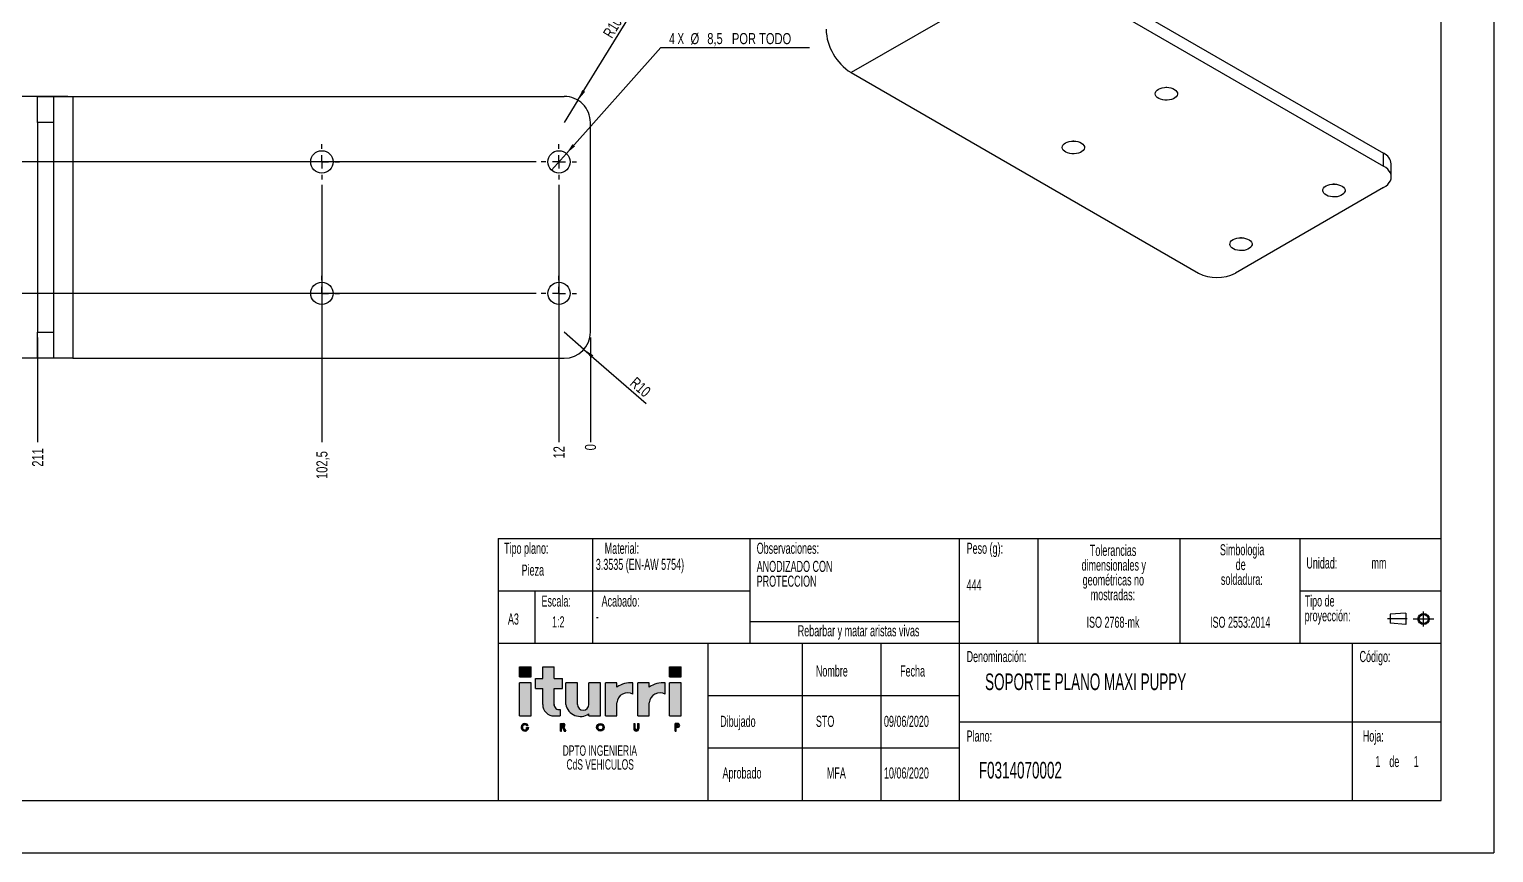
# Model space of a CAD drawing. Extents: x 0 to 2826, y 0 to 813.
# Drawn here: x 140.5 to 420, y 0 to 157.2 of the extents above; entities that cross this region are included whole.
import ezdxf

# ---------------------------------------------------------------- set-up
doc = ezdxf.new("R2010")
doc.units = 0
doc.linetypes.add('CENTERX2', pattern=[20.319999999999997, 12.7, -2.54, 2.54, -2.54])
doc.layers.get('0').update_dxf_attribs({"linetype": 'CONTINUOUS'})
doc.layers.add('FORMATO', color=7, linetype='CONTINUOUS')
doc.layers.add('SLD-0', color=179, linetype='CONTINUOUS')
doc.styles.add('SLDTEXTSTYLE0', font='TXT', dxfattribs={"width": 0.605})
doc.styles.add('SLDTEXTSTYLE1', font='TXT', dxfattribs={"width": 0.75})
doc.styles.add('SLDTEXTSTYLE2', font='TXT', dxfattribs={"width": 0.6666666666666666})
doc.dimstyles.new('SLDDIMSTYLE3', dxfattribs={"dimtxt": 2.116666666666666, "dimasz": 2.116666666666666, "dimexe": 0, "dimexo": 0.0625, "dimgap": 0.5291666666666666, "dimtad": 0, "dimtih": 1, "dimtoh": 1, "dimdec": 0, "dimlfac": 2, "dimrnd": 1e-09, "dimdsep": 46, "dimtxsty": 'SLDTEXTSTYLE1', "dimblk1": 'NONE', "dimblk2": 'NONE', "dimsah": 1, "dimcen": 0.09, "dimadec": 0, "dimazin": 0, "dimtfac": 1, "dimtdec": 0, "dimtofl": 0, "dimtmove": 0, "dimatfit": 3, "dimldrblk": 'NONE', "dimfxl": 1, "dimtolj": 1, "dimtzin": 12, "dimarcsym": 0})
doc.dimstyles.new('SLDDIMSTYLE4', dxfattribs={"dimtxt": 2.116666666666666, "dimasz": 2.116666666666666, "dimexe": 0, "dimexo": 0.0625, "dimgap": 0.5291666666666666, "dimtad": 0, "dimtih": 1, "dimtoh": 1, "dimdec": 1, "dimlfac": 2, "dimrnd": 1e-09, "dimzin": 12, "dimdsep": 46, "dimtxsty": 'SLDTEXTSTYLE1', "dimblk1": 'NONE', "dimblk2": 'NONE', "dimsah": 1, "dimcen": 0.09, "dimadec": 0, "dimazin": 0, "dimtfac": 1, "dimtdec": 1, "dimtofl": 0, "dimtmove": 0, "dimatfit": 3, "dimldrblk": 'NONE', "dimfxl": 1, "dimtolj": 1, "dimtzin": 12, "dimarcsym": 0})
doc.dimstyles.new('SLDDIMSTYLE5', dxfattribs={"dimtxt": 2.116666666666666, "dimasz": 2.116666666666666, "dimexe": 0, "dimexo": 0.0625, "dimgap": 0.5291666666666666, "dimtad": 0, "dimtih": 1, "dimtoh": 1, "dimdec": 1, "dimlfac": 2, "dimrnd": 1e-09, "dimzin": 12, "dimdsep": 46, "dimtxsty": 'SLDTEXTSTYLE1', "dimblk1": 'NONE', "dimsah": 1, "dimcen": 0, "dimadec": 0, "dimazin": 0, "dimtfac": 1, "dimtdec": 1, "dimtmove": 0, "dimatfit": 3, "dimldrblk": 'NONE', "dimfxl": 1, "dimtolj": 1, "dimtzin": 12, "dimarcsym": 0})
doc.dimstyles.new('SLDDIMSTYLE6', dxfattribs={"dimtxt": 2.116666666666666, "dimasz": 2.116666666666666, "dimexe": 0, "dimexo": 0.0625, "dimgap": 0.5291666666666666, "dimtad": 1, "dimdec": 1, "dimlfac": 2, "dimrnd": 1e-09, "dimzin": 12, "dimdsep": 46, "dimtxsty": 'SLDTEXTSTYLE1', "dimsah": 1, "dimcen": 0, "dimadec": 0, "dimazin": 0, "dimtfac": 1, "dimtdec": 1, "dimtofl": 0, "dimtmove": 0, "dimatfit": 3, "dimfxl": 1, "dimtolj": 1, "dimtzin": 12, "dimarcsym": 0})

# ---------------------------------------------------------------- blocks, each defined once
blk = doc.blocks.new('SW_NOTE_0')
at = {"color": 0, "linetype": 'Continuous', "char_height": 1.322916666666667, "attachment_point": 2, "style": 'SLDTEXTSTYLE0'}
for s, insert in [('DPTO INGENIERIA', (7.834147135416665, 1.705329197406662)), ('CdS VEHICULOS', (7.879315238445997, -0.05855967016528797))]:
    blk.add_mtext(s, dxfattribs=dict(at, insert=insert))
blk = doc.blocks.new('BLOQUE1')
at = {"linetype": 'Continuous'}
for points in [[(0, 12.64478699286279), (1.470029487472491, 12.64478699286279), (1.470029487472491, 13.93106279440076), (0, 13.93106279440076)], [(19.09757491508031, 12.64478699286279), (20.56760440254594, 12.64478699286279), (20.56760440254594, 13.93106279440076), (19.09757491508031, 13.93106279440076)], [(0, 11.9097722491284), (0, 7.683437472650866), (1.470029487479541, 7.683437472650866), (1.470029487479541, 11.9097722491284)], [(19.09757491508031, 11.9097722491284), (19.09757491508031, 7.683437472650866), (20.56760440255286, 7.683437472650866), (20.56760440255286, 11.9097722491284)]]:
    blk.add_hatch(color=7, dxfattribs=at).paths.add_polyline_path(points, flags=0)
h = blk.add_hatch(color=7, dxfattribs=at)
edge = h.paths.add_edge_path(flags=0)
edge.add_line((2.940058974939245, 11.17475750539494), (2.940058974939245, 9.153466960122566))
edge.add_arc((4.41008846240983, 9.153466960121373), 1.470029487470594, 179.9999999999535, 270.0000000000304)
edge.add_line((4.410088462410588, 7.683437472650769), (5.145103206133187, 7.683437472650769))
edge.add_line((5.145103206133187, 7.683437472650769), (5.145103206133113, 8.518336470700856))
edge.add_arc((5.000108756285648, 9.09340829252189), 0.5930691281285276, 185.8121672813475, 284.1511960427798, ccw=False)
edge.add_arc((5.000108756285648, 9.09340829252189), 0.5930691281285276, 174.187832717465, 185.8121672813475, ccw=False)
edge.add_line((4.410088462411754, 9.153466960140273), (4.410088462411754, 11.17475750539494))
edge.add_line((4.410088462411754, 11.17475750539494), (5.453823695100224, 11.17475750539494))
edge.add_line((5.453823695100224, 11.17475750539494), (5.453823695100224, 12.46103330693285))
edge.add_line((5.453823695100224, 12.46103330693285), (4.410088462411754, 12.46103330693285))
edge.add_line((4.410088462411754, 12.46103330693285), (4.410088462411754, 13.93106279440193))
edge.add_line((4.410088462411754, 13.93106279440193), (2.940058974939245, 13.93106279440193))
edge.add_line((2.940058974939245, 13.93106279440193), (2.940058974939245, 12.46103330693285))
edge.add_line((2.940058974939245, 12.46103330693285), (2.021290545278553, 12.46103330693285))
edge.add_line((2.021290545278553, 12.46103330693285), (2.021290545278553, 11.17475750539494))
edge.add_line((2.021290545278553, 11.17475750539494), (2.940058974939245, 11.17475750539494))
h = blk.add_hatch(color=7, dxfattribs=at)
edge = h.paths.add_edge_path(flags=0)
edge.add_line((5.880117949876047, 11.9097722491284), (5.880117949876047, 9.1534669601214))
edge.add_arc((7.744437114683755, 9.518351133259142), 1.899691134915276, 191.0739343382657, 304.490591546001)
edge.add_line((8.820176924825487, 7.952589251952826), (8.820176924825487, 7.683437472646212))
edge.add_line((8.820176924825487, 7.683437472646212), (10.29020641229855, 7.683437472646212))
edge.add_line((10.29020641229855, 7.683437472646212), (10.29020641229855, 11.9097722491284))
edge.add_line((10.29020641229855, 11.9097722491284), (8.820176924827987, 11.9097722491284))
edge.add_line((8.820176924827987, 11.9097722491284), (8.820176924827987, 9.1534669601214))
edge.add_arc((8.085162181091732, 9.1534669601214), 0.7350147437362545, 180, 360, ccw=False)
edge.add_line((7.350147437355477, 9.1534669601214), (7.350147437355477, 11.9097722491284))
edge.add_line((7.350147437355477, 11.9097722491284), (5.880117949876047, 11.9097722491284))
h = blk.add_hatch(color=7, dxfattribs=at)
edge = h.paths.add_edge_path(flags=0)
edge.add_arc((13.72799876440441, 9.286820956505364), 1.340148664346774, 59.34960505052129, 176.8199676444252, ccw=False)
edge.add_line((14.41120426332054, 10.43974276166007), (14.41120426332054, 11.90977224912908))
edge.add_arc((14.16577858448898, 8.859929800427812), 3.059701411205041, 85.39923131649584, 125.479007213571)
edge.add_line((12.38991371804347, 11.35153103293968), (12.38991371804347, 11.9097722491284))
edge.add_line((12.38991371804347, 11.9097722491284), (10.91988423057836, 11.9097722491284))
edge.add_line((10.91988423057836, 11.9097722491284), (10.91988423057836, 7.683437472650866))
edge.add_line((10.91988423057836, 7.683437472650866), (12.38991371805083, 7.683437472650866))
edge.add_line((12.38991371805083, 7.683437472650866), (12.38991371805083, 9.361163752224929))
h = blk.add_hatch(color=7, dxfattribs=at)
edge = h.paths.add_edge_path(flags=0)
edge.add_arc((17.84899661542501, 9.286820956505364), 1.340148664346799, 59.34960505051532, 176.8199676444252, ccw=False)
edge.add_line((18.53220211434129, 10.43974276166004), (18.53220211434148, 11.90977224912882))
edge.add_arc((18.2867764355098, 8.859929800427533), 3.059701411205075, 85.39923131649377, 125.4790072135722)
edge.add_line((16.51091156906422, 11.35153103293939), (16.51091156906411, 11.9097722491284))
edge.add_line((16.51091156906411, 11.9097722491284), (15.04088208159908, 11.9097722491284))
edge.add_line((15.04088208159908, 11.9097722491284), (15.04088208159908, 7.683437472650866))
edge.add_line((15.04088208159908, 7.683437472650866), (16.51091156907144, 7.683437472650866))
edge.add_line((16.51091156907144, 7.683437472650866), (16.51091156907144, 9.361163752224929))
h = blk.add_hatch(color=7, dxfattribs=at)
edge = h.paths.add_edge_path(flags=0)
edge.add_line((0.8980430416329344, 6.488390814672619), (1.096827491121425, 6.488390814672619))
edge.add_arc((0.6827514619636524, 6.240887816449161), 0.4824071849098679, 30.86775549419069, 356.7364169736078)
edge.add_line((1.164376280071322, 6.213424629536295), (0.8835695953456346, 6.213424629536293))
edge.add_line((0.8835695953456346, 6.213424629536293), (0.883569595345653, 6.059054330396475))
edge.add_line((0.883569595345653, 6.059054330396475), (0.9557803647487484, 6.059054330396475))
edge.add_arc((0.6827514619636524, 6.240887816449161), 0.3280368857401572, 48.98147859615631, 326.33693188446534, ccw=False)
h = blk.add_hatch(color=7, dxfattribs=at)
edge = h.paths.add_edge_path(flags=0)
edge.add_line((5.867260323038803, 5.758480631536072), (5.585666678061188, 6.259715539619082))
edge.add_arc((5.551309271960162, 6.490232100029009), 0.2330629013318367, 278.4772606009694, 450.0000000000008)
edge.add_line((5.551309271960162, 6.723295001360848), (5.194775384548119, 6.723295001360848))
edge.add_line((5.194775384548119, 6.723295001360848), (5.194775384548119, 5.758480631536183))
edge.add_line((5.194775384548119, 5.758480631536183), (5.349145683723096, 5.758480631536183))
edge.add_line((5.349145683723096, 5.758480631536183), (5.349145683723096, 6.257169198697289))
edge.add_line((5.349145683723096, 6.257169198697289), (5.41003380859976, 6.257169198697289))
edge.add_line((5.41003380859976, 6.257169198697289), (5.690196919874342, 5.758480631536072))
edge.add_line((5.690196919874342, 5.758480631536072), (5.867260323038803, 5.758480631536072))
edge = h.paths.add_edge_path(flags=0)
edge.add_arc((5.551309271960162, 6.490232100029009), 0.07869260216000068, -90.0000000000008, 89.9999999999992, ccw=False)
edge.add_line((5.551309271960162, 6.41153949786901), (5.349145683723096, 6.41153949786901))
edge.add_line((5.349145683723096, 6.41153949786901), (5.349145683723096, 6.568924702189006))
edge.add_line((5.349145683723096, 6.568924702189006), (5.551309271960162, 6.568924702189012))
h = blk.add_hatch(color=7, dxfattribs=at)
edge = h.paths.add_edge_path(flags=0)
edge.add_arc((10.28650877536282, 6.240887816449161), 0.4824071849119556, 0, 360)
edge = h.paths.add_edge_path(flags=0)
edge.add_arc((10.28650877536282, 6.240887816449161), 0.3280368857401239, 0, 360)
h = blk.add_hatch(color=7, dxfattribs=at)
edge = h.paths.add_edge_path(flags=0)
edge.add_line((14.5278602941172, 6.723295001360848), (14.5278602941172, 6.0800854214777))
edge.add_arc((14.84946508405967, 6.0800854214777), 0.3216047899424941, 180, 360.0000000000008)
edge.add_line((15.17106987400219, 6.0800854214777), (15.17106987400219, 6.723295001360848))
edge.add_line((15.17106987400219, 6.723295001360848), (15.01669957483076, 6.723295001360848))
edge.add_line((15.01669957483076, 6.723295001360848), (15.01669957483076, 6.0800854214777))
edge.add_arc((14.84946508405967, 6.0800854214777), 0.167234490771088, 180, 360, ccw=False)
edge.add_line((14.68223059328859, 6.0800854214777), (14.68223059328859, 6.723295001360848))
edge.add_line((14.68223059328859, 6.723295001360848), (14.5278602941172, 6.723295001360848))
h = blk.add_hatch(color=7, dxfattribs=at)
edge = h.paths.add_edge_path(flags=0)
edge.add_line((19.93736747357303, 6.218079914850699), (20.12275122071157, 6.218079914850699))
edge.add_arc((20.12275122071157, 6.470687458105771), 0.2526075432550748, 270.0000000000008, 450.0000000000008)
edge.add_line((20.12275122071157, 6.723295001360848), (19.78299717439806, 6.723295001360848))
edge.add_line((19.78299717439806, 6.723295001360848), (19.78299717439806, 5.758480631536183))
edge.add_line((19.78299717439806, 5.758480631536183), (19.93736747357303, 5.758480631536183))
edge.add_line((19.93736747357303, 5.758480631536183), (19.93736747357303, 6.218079914850699))
edge = h.paths.add_edge_path(flags=0)
edge.add_arc((20.12275122071157, 6.470687458105771), 0.09823724408354606, -90.0000000000008, 89.9999999999992, ccw=False)
edge.add_line((20.12275122071157, 6.372450214022225), (19.93736747357303, 6.372450214022225))
edge.add_line((19.93736747357303, 6.372450214022225), (19.93736747357303, 6.568924702189317))
edge.add_line((19.93736747357303, 6.568924702189317), (20.12275122071157, 6.568924702189317))
at = {"layer": 'SLD-0'}
for p, q in [((0, 13.93106279440076), (1.470029487472491, 13.93106279440076)), ((0, 12.64478699286278), (0, 13.93106279440076)), ((1.470029487472491, 12.64478699286278), (1.470029487472491, 13.93106279440076)), ((2.940058974939236, 12.46103330693285), (2.940058974939236, 13.93106279440193)), ((2.940058974939236, 13.93106279440193), (4.410088462411754, 13.93106279440193)), ((4.410088462411754, 12.46103330693285), (4.410088462411754, 13.93106279440193)), ((19.09757491508032, 13.93106279440076), (20.56760440254593, 13.93106279440076)), ((19.09757491508032, 12.64478699286278), (19.09757491508032, 13.93106279440076)), ((20.56760440254593, 12.64478699286278), (20.56760440254593, 13.93106279440076)), ((0, 12.64478699286278), (1.470029487472491, 12.64478699286278)), ((0, 7.683437472650864), (0, 11.9097722491284)), ((1.470029487479541, 11.9097722491284), (0, 11.9097722491284)), ((1.470029487479541, 7.683437472650864), (1.470029487479541, 11.9097722491284)), ((2.021290545278553, 12.46103330693285), (2.940058974939236, 12.46103330693285)), ((2.021290545278553, 11.17475750539494), (2.021290545278553, 12.46103330693285)), ((4.410088462411754, 12.46103330693285), (5.453823695100224, 12.46103330693285)), ((5.453823695100224, 11.17475750539494), (5.453823695100224, 12.46103330693285)), ((5.880117949876057, 9.153466960121397), (5.880117949876057, 11.9097722491284)), ((7.350147437355487, 11.9097722491284), (5.880117949876057, 11.9097722491284)), ((7.350147437355487, 9.153466960121397), (7.350147437355487, 11.9097722491284)), ((10.29020641229856, 11.9097722491284), (8.820176924827978, 11.9097722491284)), ((8.820176924827978, 9.153466960121397), (8.820176924827978, 11.9097722491284)), ((10.29020641229856, 7.68343747264621), (10.29020641229856, 11.9097722491284)), ((10.91988423057835, 7.683437472650864), (10.91988423057835, 11.9097722491284)), ((12.38991371804349, 11.9097722491284), (10.91988423057835, 11.9097722491284)), ((12.38991371804349, 11.35153103293968), (12.38991371804349, 11.9097722491284)), ((14.41120426332054, 10.43974276166007), (14.41120426332054, 11.90977224912908)), ((15.04088208159907, 7.683437472650864), (15.04088208159907, 11.9097722491284)), ((16.51091156906386, 11.9097722491284), (15.04088208159907, 11.9097722491284)), ((16.51091156906386, 11.3515310329394), (16.51091156906386, 11.9097722491284)), ((18.53220211434128, 10.43974276166004), (18.53220211434147, 11.90977224912883)), ((19.09757491508032, 12.64478699286278), (20.56760440254593, 12.64478699286278)), ((19.09757491508032, 7.683437472650864), (19.09757491508032, 11.9097722491284)), ((20.56760440255287, 11.9097722491284), (19.09757491508032, 11.9097722491284)), ((20.56760440255287, 7.683437472650864), (20.56760440255287, 11.9097722491284)), ((2.021290545278553, 11.17475750539494), (2.940058974939236, 11.17475750539494)), ((2.940058974939236, 9.153466960122564), (2.940058974939236, 11.17475750539494)), ((4.410088462411754, 11.17475750539494), (5.453823695100224, 11.17475750539494)), ((4.410088462411754, 9.033349624915852), (4.410088462411754, 11.17475750539494)), ((12.38991371805084, 7.683437472650864), (12.38991371805084, 9.361163752224927)), ((16.51091156907145, 7.683437472650864), (16.51091156907145, 9.361163752224927)), ((8.820176924825484, 7.68343747264621), (8.820176924825484, 7.952589251952825)), ((0.8835695953456362, 6.213424629536292), (1.164376280071322, 6.213424629536293)), ((0.8835695953456508, 6.059054330396475), (0.8835695953456362, 6.213424629536292)), ((0.8835695953456508, 6.059054330396475), (0.9557803647487402, 6.059054330396475)), ((0.8980430416329344, 6.488390814672618), (1.096827491121416, 6.488390814672618)), ((5.194775384548128, 5.758480631536181), (5.194775384548128, 6.723295001360846)), ((5.194775384548128, 6.723295001360846), (5.551309271960153, 6.723295001360846)), ((5.194775384548128, 5.758480631536181), (5.349145683723106, 5.758480631536181)), ((5.349145683723106, 6.411539497869009), (5.349145683723106, 6.568924702189005)), ((5.349145683723106, 6.568924702189005), (5.551309271960153, 6.56892470218901)), ((5.349145683723106, 6.411539497869009), (5.551309271960153, 6.411539497869009)), ((5.349145683723106, 6.257169198697287), (5.410033808599751, 6.257169198697287)), ((5.349145683723106, 5.758480631536181), (5.349145683723106, 6.257169198697287)), ((5.410033808599751, 6.257169198697287), (5.690196919874352, 5.75848063153607)), ((5.585666678061179, 6.259715539619084), (5.867260323038803, 5.75848063153607)), ((5.690196919874352, 5.75848063153607), (5.867260323038803, 5.75848063153607)), ((14.52786029411718, 6.723295001360846), (14.52786029411718, 6.080085421477699)), ((14.52786029411718, 6.723295001360846), (14.6822305932886, 6.723295001360846)), ((14.6822305932886, 6.723295001360846), (14.6822305932886, 6.080085421477699)), ((15.01669957483076, 6.723295001360846), (15.01669957483076, 6.080085421477699)), ((15.01669957483076, 6.723295001360846), (15.17106987400219, 6.723295001360846)), ((15.17106987400219, 6.723295001360846), (15.17106987400219, 6.080085421477699)), ((20.12275122071158, 6.723295001360846), (19.78299717439805, 6.723295001360846)), ((19.78299717439805, 5.758480631536181), (19.78299717439805, 6.723295001360846)), ((19.78299717439805, 5.758480631536181), (19.78299717439805, 6.723295001360846)), ((19.78299717439805, 5.758480631536181), (19.93736747357303, 5.758480631536181)), ((19.93736747357303, 6.372450214022225), (19.93736747357303, 6.568924702189317)), ((20.12275122071158, 6.568924702189317), (19.93736747357303, 6.568924702189317)), ((20.12275122071158, 6.372450214022225), (19.93736747357303, 6.372450214022225)), ((20.12275122071158, 6.218079914850697), (19.93736747357303, 6.218079914850697)), ((19.93736747357303, 5.758480631536181), (19.93736747357303, 6.218079914850697))]:
    blk.add_line(p, q, dxfattribs=at)
at = {"layer": 'SLD-0', "linetype": 'Continuous'}
for p, q in [((0, 7.683437472650864), (1.470029487479541, 7.683437472650864)), ((4.410088462410588, 7.683437472650767), (5.145103206133178, 7.683437472650767)), ((5.145103206133119, 8.518336470700856), (5.145103206133178, 7.683437472650767)), ((8.820176924825484, 7.68343747264621), (10.29020641229856, 7.68343747264621)), ((10.91988423057835, 7.683437472650864), (12.38991371805084, 7.683437472650864)), ((15.04088208159907, 7.683437472650864), (16.51091156907145, 7.683437472650864)), ((19.09757491508032, 7.683437472650864), (20.56760440255287, 7.683437472650864))]:
    blk.add_line(p, q, dxfattribs=at)
at = {"layer": 'SLD-0'}
for radius in [0.4824071849119367, 0.3280368857401239]:
    blk.add_circle((10.28650877536283, 6.240887816449159), radius, dxfattribs=at)
at = {"layer": 'SLD-0', "linetype": 'Continuous'}
for centre, radius, start, end in [((14.16577858448898, 8.85992980042781), 3.059701411205039, 85.39923131649584, 125.4790072135708), ((18.28677643550942, 8.859929800427548), 3.059701411205084, 85.39923131648699, 125.479007213572), ((13.72799876440442, 9.286820956505363), 1.340148664346778, 59.34960505052258, 176.8199676444261), ((17.84899661542502, 9.286820956505363), 1.340148664346812, 59.34960505051679, 176.8199676444261)]:
    blk.add_arc(centre, radius, start, end, dxfattribs=at)
at = {"layer": 'SLD-0'}
for centre, radius, start, end in [((4.410088462409839, 9.15346696012137), 1.470029487470604, 179.9999999999535, 270.00000000003), ((5.000108756285654, 9.093408292521888), 0.593069128128526, 174.1878327193011, 284.1511960427807), ((7.74443711468375, 9.518351133259142), 1.899691134915271, 191.0739343382659, 304.490591546001), ((8.085162181091732, 9.153466960121397), 0.7350147437362455, 180, 0), ((0.6827514619636432, 6.240887816449159), 0.4824071849098751, 30.86775549419077, 356.736416973608), ((0.6827514619636432, 6.240887816449159), 0.328036885740164, 48.98147859615595, 326.3369318844665), ((5.551309271960153, 6.49023210002901), 0.233062901331837, 278.4772606009695, 90), ((5.551309271960153, 6.49023210002901), 0.07869260216000118, 270.0000000000008, 90), ((14.84946508405968, 6.080085421477699), 0.3216047899425032, 180, 0), ((14.84946508405968, 6.080085421477699), 0.1672344907710794, 180, 0), ((20.12275122071158, 6.470687458105771), 0.252607543255075, 270.0000000000008, 90), ((20.12275122071158, 6.470687458105771), 0.0982372440835464, 270.0000000000008, 90)]:
    blk.add_arc(centre, radius, start, end, dxfattribs=at)
at = {"color": 7, "linetype": 'Continuous'}
blk.add_blockref('SW_NOTE_0', (2.382122719194912, 2.23579340776377), dxfattribs=at)
blk = doc.blocks.new('BLOQUE3')
at = {"color": 7, "linetype": 'Continuous'}
for p, q in [((397.6843186529448, 130.9474037303248), (395.2324701148584, 130.769079539224)), ((395.2324701148584, 130.769079539224), (395.2324701148584, 129.3424860104174)), ((397.6843186529448, 130.9474037303248), (397.6843186529448, 129.1641618193165)), ((397.6843186529448, 129.1641618193165), (395.2324701148584, 129.3424860104174))]:
    blk.add_line(p, q, dxfattribs=at)
at = {"color": 7, "linetype": 'CENTERX2'}
for p, q in [((400.519398462205, 128.8462117601373), (400.519398462205, 131.1946334330045)), ((397.9244070823637, 130.0557827748207), (394.7991339200892, 130.0557827748207)), ((398.880378110823, 130.0204225965709), (402.1584188135871, 130.0204225965709))]:
    blk.add_line(p, q, dxfattribs=at)
at = {"color": 7, "linetype": 'Continuous'}
for radius in [0.8916209555040588, 0.7132967644032412]:
    blk.add_circle((400.519398462205, 130.0204225965709), radius, dxfattribs=at)
blk = doc.blocks.new('SW_NOTE_0_1')
at = {"layer": 'SLD-0', "color": 0, "char_height": 2.116666666666666, "attachment_point": 2, "style": 'SLDTEXTSTYLE0'}
for s, insert in [('Tolerancias', (7.40833333333335, 2.728526715850658)), ('dimensionales y', (7.543318599959214, -0.09369547226446145)), ('geométricas no', (7.462719515462735, -2.915917660379582)), ('mostradas:', (7.378690044830217, -5.738139848494701))]:
    blk.add_mtext(s, dxfattribs=dict(at, insert=insert))
blk = doc.blocks.new('SW_NOTE_0_2')
at = {"layer": 'SLD-0', "color": 0, "char_height": 2.116666666666666, "attachment_point": 1, "style": 'SLDTEXTSTYLE0'}
for s, insert in [('Tipo de', (0, 2.728526715850658)), ('proyección:', (0, -0.09369547226446145))]:
    blk.add_mtext(s, dxfattribs=dict(at, insert=insert))
blk = doc.blocks.new('SW_NOTE_0_3')
at = {"layer": 'SLD-0', "color": 0, "char_height": 2.116666666666666, "attachment_point": 2, "style": 'SLDTEXTSTYLE0'}
for s, insert in [('Simbologia', (7.11067708333335, 2.728526715850658)), ('de', (6.842418709397336, -0.09369547226446145)), ('soldadura:', (7.064129990587642, -2.915917660379582))]:
    blk.add_mtext(s, dxfattribs=dict(at, insert=insert))
blk = doc.blocks.new('SW_NOTE_0_5')
at = {"layer": 'SLD-0', "color": 0, "char_height": 2.116666666666666, "attachment_point": 1, "style": 'SLDTEXTSTYLE0'}
for s, insert in [('ANODIZADO CON', (0, 2.728526715850658)), ('PROTECCION', (0, -0.09369547226446145))]:
    blk.add_mtext(s, dxfattribs=dict(at, insert=insert))
blk = doc.blocks.new('SW_NOTE_0_6')
at = {"layer": 'SLD-0', "color": 0, "char_height": 2.116666666666666, "attachment_point": 2, "style": 'SLDTEXTSTYLE0'}
for s, insert in [('Tolerancias', (7.40833333333335, 2.728526715850658)), ('dimensionales y', (7.543318599959214, -0.09369547226446145)), ('geométricas no', (7.462719515462735, -2.915917660379582)), ('mostradas:', (7.378690044830217, -5.738139848494701))]:
    blk.add_mtext(s, dxfattribs=dict(at, insert=insert))
blk = doc.blocks.new('SW_NOTE_0_7')
at = {"layer": 'SLD-0', "color": 0, "char_height": 2.116666666666666, "attachment_point": 1, "style": 'SLDTEXTSTYLE0'}
for s, insert in [('Tipo de', (0, 2.728526715850658)), ('proyección:', (0, -0.09369547226446145))]:
    blk.add_mtext(s, dxfattribs=dict(at, insert=insert))
blk = doc.blocks.new('SW_NOTE_0_8')
at = {"layer": 'SLD-0', "color": 0, "char_height": 2.116666666666666, "attachment_point": 2, "style": 'SLDTEXTSTYLE0'}
for s, insert in [('Simbologia', (7.11067708333335, 2.728526715850658)), ('de', (6.842418709397336, -0.09369547226446145)), ('soldadura:', (7.064129990587642, -2.915917660379582))]:
    blk.add_mtext(s, dxfattribs=dict(at, insert=insert))
blk = doc.blocks.new('SW_NOTE_0_10')
at = {"layer": 'SLD-0', "color": 0, "char_height": 2.116666666666666, "attachment_point": 1, "style": 'SLDTEXTSTYLE0'}
for s, insert in [('ANODIZADO CON', (0, 2.728526715850658)), ('PROTECCION', (0, -0.09369547226446145))]:
    blk.add_mtext(s, dxfattribs=dict(at, insert=insert))
blk = doc.blocks.new('_D_4')
at = {"layer": 'FORMATO', "transparency": 16777216}
blk.add_line((147.8513316012494, 94.38174545508839), (132.1802060384173, 94.38174545508839), dxfattribs=at)
at = {"layer": 'FORMATO', "transparency": 16777216, "insert": (130.6162245137486, 95.42869801629385), "char_height": 2.116666666666666, "attachment_point": 1, "style": 'SLDTEXTSTYLE1'}
blk.add_mtext('0', dxfattribs=at)
blk = doc.blocks.new('_NONE')
blk = doc.blocks.new('_D_5')
at = {"layer": 'FORMATO', "color": 7, "transparency": 16777216}
blk.add_line((237.2263316012493, 106.7817454550884), (132.1802060384173, 106.7817454550884), dxfattribs=at)
at = {"layer": 'FORMATO', "color": 7, "transparency": 16777216, "insert": (126.7082304958124, 107.8286980162939), "char_height": 2.116666666666666, "attachment_point": 1, "style": 'SLDTEXTSTYLE1'}
blk.add_mtext('24,8', dxfattribs=at)
blk = doc.blocks.new('_D_6')
at = {"layer": 'FORMATO', "color": 7, "transparency": 16777216}
blk.add_line((237.2263316012493, 131.8817454550884), (132.1802060384173, 131.8817454550884), dxfattribs=at)
at = {"layer": 'FORMATO', "color": 7, "transparency": 16777216, "insert": (129.05224298908, 132.9286980162939), "char_height": 2.116666666666666, "attachment_point": 1, "style": 'SLDTEXTSTYLE1'}
blk.add_mtext('75', dxfattribs=at)
blk = doc.blocks.new('_D_7')
at = {"layer": 'FORMATO', "color": 7, "transparency": 16777216}
blk.add_line((147.8513316012494, 144.3817454550884), (132.1802060384173, 144.3817454550884), dxfattribs=at)
at = {"layer": 'FORMATO', "color": 7, "transparency": 16777216, "insert": (127.4882615808267, 145.4286980162939), "char_height": 2.116666666666666, "attachment_point": 1, "style": 'SLDTEXTSTYLE1'}
blk.add_mtext('100', dxfattribs=at)
blk = doc.blocks.new('_D_8')
at = {"layer": 'FORMATO', "transparency": 16777216}
blk.add_line((247.6013316012494, 98.38174545508838), (247.6013316012494, 78.38174545508822), dxfattribs=at)
at = {"layer": 'FORMATO', "transparency": 16777216, "insert": (246.5543790400439, 76.81776393041963), "char_height": 2.116666666666666, "attachment_point": 1, "rotation": 90, "style": 'SLDTEXTSTYLE1'}
blk.add_mtext('0', dxfattribs=at)
blk = doc.blocks.new('_D_9')
at = {"layer": 'FORMATO', "color": 7, "transparency": 16777216}
blk.add_line((241.6013316012494, 127.5067454550884), (241.6013316012494, 78.38174545508822), dxfattribs=at)
at = {"layer": 'FORMATO', "color": 7, "transparency": 16777216, "insert": (240.5543790400439, 75.25378240575098), "char_height": 2.116666666666666, "attachment_point": 1, "rotation": 90, "style": 'SLDTEXTSTYLE1'}
blk.add_mtext('12', dxfattribs=at)
blk = doc.blocks.new('_D_10')
at = {"layer": 'FORMATO', "color": 7, "transparency": 16777216}
blk.add_line((196.3513316012493, 127.5067454550884), (196.3513316012493, 78.38174545508822), dxfattribs=at)
at = {"layer": 'FORMATO', "color": 7, "transparency": 16777216, "insert": (195.3043790400439, 71.34578827139931), "char_height": 2.116666666666666, "attachment_point": 1, "rotation": 90, "style": 'SLDTEXTSTYLE1'}
blk.add_mtext('102,5', dxfattribs=at)
blk = doc.blocks.new('_D_11')
at = {"layer": 'FORMATO', "color": 7, "transparency": 16777216}
blk.add_line((142.1013316012494, 98.38174545508824), (142.1013316012494, 78.38174545508822), dxfattribs=at)
at = {"layer": 'FORMATO', "color": 7, "transparency": 16777216, "insert": (141.0543790400439, 73.68980099749763), "char_height": 2.116666666666666, "attachment_point": 1, "rotation": 90, "style": 'SLDTEXTSTYLE1'}
blk.add_mtext('211', dxfattribs=at)
blk = doc.blocks.new('_D_12')
at = {"layer": 'FORMATO', "transparency": 16777216}
for p, q in [((243.0142521408425, 133.4689696197217), (261.0630687296078, 153.7443616392686)), ((261.0630687296078, 153.7443616392686), (289.4228722363398, 153.7443616392686)), ((240.1884110616561, 130.2945212904552), (243.0142521408425, 133.4689696197217))]:
    blk.add_line(p, q, dxfattribs=at)
blk.add_solid([(243.0142521408425, 133.4689696197217), (244.6648625472891, 134.8334494259074), (244.17840108386, 135.2664893258249)], dxfattribs=at)
at = {"layer": 'FORMATO', "transparency": 16777216, "char_height": 2.116666666666666, "attachment_point": 1}
for s, insert, style in [('%%c', (266.7114331781552, 156.4728884715346), 'SLDTEXTSTYLE1'), ('4 X', (262.6505687296078, 156.4728884715346), 'SLDTEXTSTYLE2'), ('8,5', (269.9064237460182, 156.4728884715346), 'SLDTEXTSTYLE1'), ('POR TODO', (274.6081681132004, 156.4728884715346), 'SLDTEXTSTYLE1')]:
    blk.add_mtext(s, dxfattribs=dict(at, insert=insert, style=style))
blk = doc.blocks.new('_D_13')
at = {"layer": 'FORMATO', "color": 7, "transparency": 16777216}
for q in [(242.6013316012494, 99.38174545508838), (258.2388997418057, 85.73080221292823)]:
    blk.add_line((246.3680239508484, 96.09358050431838), q, dxfattribs=at)
blk.add_solid([(246.3680239508484, 96.09358050431838), (247.7484380974361, 94.45627276315956), (248.1767426602544, 94.9469085871586)], dxfattribs=at)
at = {"layer": 'FORMATO', "color": 7, "transparency": 16777216, "insert": (256.3818536757977, 90.96458895643914), "char_height": 2.116666666666666, "attachment_point": 1, "rotation": 318.8803999659945, "style": 'SLDTEXTSTYLE1'}
blk.add_mtext('R10', dxfattribs=at)
blk = doc.blocks.new('_D_14')
at = {"layer": 'FORMATO', "color": 7, "transparency": 16777216}
for q in [(254.7498077660915, 159.1209884151801), (242.6013316012494, 139.3817454550884)]:
    blk.add_line((245.222014268274, 143.6399167009117), q, dxfattribs=at)
blk.add_solid([(245.222014268274, 143.6399167009117), (246.6087636476834, 145.2718621699963), (246.0541095469454, 145.6132228866242)], dxfattribs=at)
at = {"layer": 'FORMATO', "color": 7, "transparency": 16777216, "insert": (249.8934570682727, 156.4255775032791), "char_height": 2.116666666666666, "attachment_point": 1, "rotation": 58.389866721916725, "style": 'SLDTEXTSTYLE1'}
blk.add_mtext('R10', dxfattribs=at)
blk = doc.blocks.new('SW_CENTERMARKSYMBOL_0')
at = {"layer": 'FORMATO', "color": 0}
for p, q in [((0, 2.500000000000002), (0, 3.375000000000017)), ((-2.500000000000002, 0), (-3.375000000000017, 0)), ((0, 0), (-1.250000000000001, 0)), ((0, 0), (0, 1.250000000000001)), ((0, 0), (0, -1.250000000000001)), ((0, 0), (1.250000000000001, 0)), ((2.500000000000002, 0), (3.374999999999989, 0)), ((0, -2.500000000000002), (0, -3.374999999999989))]:
    blk.add_line(p, q, dxfattribs=at)
blk = doc.blocks.new('SW_CENTERMARKSYMBOL_1')
at = {"layer": 'FORMATO', "color": 0}
for p, q in [((0, 2.499999999999988), (0, 3.374999999999989)), ((-2.500000000000002, 0), (-3.374999999999989, 0)), ((0, 0), (-1.250000000000001, 0)), ((0, 0), (0, 1.249999999999987)), ((0, 0), (0, -1.250000000000001)), ((0, 0), (1.250000000000001, 0)), ((2.500000000000002, 0), (3.375000000000017, 0)), ((0, -2.500000000000002), (0, -3.375000000000017))]:
    blk.add_line(p, q, dxfattribs=at)
blk = doc.blocks.new('SW_CENTERMARKSYMBOL_2')
at = {"layer": 'FORMATO', "color": 0}
for p, q in [((0, 2.499999999999988), (0, 3.374999999999989)), ((-2.500000000000002, 0), (-3.375000000000017, 0)), ((0, 0), (-1.250000000000001, 0)), ((0, 0), (0, 1.249999999999987)), ((0, 0), (0, -1.250000000000001)), ((0, 0), (1.250000000000001, 0)), ((2.500000000000002, 0), (3.374999999999989, 0)), ((0, -2.500000000000002), (0, -3.375000000000017))]:
    blk.add_line(p, q, dxfattribs=at)
blk = doc.blocks.new('SW_CENTERMARKSYMBOL_3')
at = {"layer": 'FORMATO', "color": 0}
for p, q in [((0, 2.500000000000002), (0, 3.375000000000017)), ((-2.500000000000002, 0), (-3.374999999999989, 0)), ((0, 0), (-1.250000000000001, 0)), ((0, 0), (0, 1.250000000000001)), ((0, 0), (0, -1.250000000000001)), ((0, 0), (1.250000000000001, 0)), ((2.500000000000002, 0), (3.375000000000017, 0)), ((0, -2.500000000000002), (0, -3.374999999999989))]:
    blk.add_line(p, q, dxfattribs=at)

msp = doc.modelspace()

# ---------------------------------------------------------------- linework, layer by layer
at = {"color": 7, "linetype": 'Continuous'}
for p, q in [((420, 297), (420, 0)), ((410.0000000000001, 10.00000000000001), (410.0000000000001, 287)), ((332.6940576850291, 171.7861954639013), (398.9853184212677, 133.5170652222118)), ((332.6940576850291, 169.3365730282441), (297.3387186257016, 148.9263702326764)), ((332.6940576850291, 169.3365730282441), (398.9853184212678, 131.0674427865545)), ((297.3387186257016, 148.9263702326764), (363.6299793619403, 110.6572399909868)), ((357.632509944563, 146.1099612969825), (357.3945014647906, 146.1099612969825)), ((142.1013316012494, 144.3817454550884), (145.1013316012494, 144.3817454550884)), ((142.1013316012494, 139.3817454550884), (142.1013316012494, 144.3817454550884)), ((145.1013316012494, 144.3817454550884), (145.1013316012494, 139.3817454550884)), ((145.1013316012494, 144.3817454550884), (148.8513316012494, 144.3817454550884)), ((148.8513316012494, 144.3817454550884), (148.8513316012494, 94.38174545508839)), ((148.8513316012494, 144.3817454550884), (242.6013316012493, 144.3817454550884)), ((145.1013316012494, 139.3817454550884), (142.1013316012494, 139.3817454550884)), ((142.1013316012494, 139.3817454550884), (142.1013316012494, 99.38174545508838)), ((145.1013316012494, 139.3817454550884), (145.1013316012494, 99.38174545508838)), ((247.6013316012494, 99.38174545508839), (247.6013316012494, 139.3817454550884)), ((339.8841297367841, 135.8640394936076), (339.6461212570048, 135.8640394936076)), ((398.9853184212678, 131.0674427865545), (398.9853184212677, 133.5170652222118)), ((400.449784515335, 129.0264225069978), (400.449784515335, 131.476044942655)), ((398.9853184212678, 126.985402227441), (370.7010471738058, 110.6572399909868)), ((389.6290917932544, 127.6387277669936), (389.3910833134817, 127.6387277669936)), ((371.8807115854736, 117.3928059636187), (371.6427031056977, 117.3928059636187)), ((142.1013316012494, 99.38174545508838), (145.1013316012494, 99.38174545508838)), ((142.1013316012494, 94.38174545508839), (142.1013316012494, 99.38174545508838)), ((145.1013316012494, 99.38174545508838), (145.1013316012494, 94.38174545508839)), ((145.1013316012494, 94.38174545508839), (142.1013316012494, 94.38174545508839)), ((148.8513316012494, 94.38174545508839), (145.1013316012494, 94.38174545508839)), ((148.8513316012494, 94.38174545508839), (242.6013316012493, 94.38174545508839)), ((230, 60.00000000000001), (409.9999999999999, 60.00000000000001)), ((230, 60.00000000000001), (230, 10.00000000000001)), ((20.00000000000002, 10.00000000000001), (410.0000000000001, 10.00000000000001)), ((7.530618371675734, 7.806255641895632e-15), (420, 0))]:
    msp.add_line(p, q, dxfattribs=at)
at = {"color": 7, "linetype": 'Continuous', "flags": 128}
for points in [[(356.0109037946554, 145.7525836979655), (356.3441336847973, 145.9094403845708), (356.7252378028285, 146.0243625057234), (357.138613701379, 146.0926451362804), (357.5673377225923, 146.1114927773239), (357.9938578546672, 146.0801338042153), (358.4007123132826, 145.999852056998), (358.7712444290992, 145.8739342798359), (359.09028457376, 145.7075355613206), (359.3447712062568, 145.5074682845392), (359.5242856139544, 145.2819232273102), (359.6214784559097, 145.0401342307766), (359.632370645753, 144.7920001648658), (359.5565162559528, 144.5476796673906), (359.3970207741397, 144.3171752482241), (359.1604139640792, 144.1099237853701), (358.8563825363752, 143.9344101780687), (358.4973735734002, 143.7978199740251), (358.0980849442801, 143.7057451922412), (357.6748635724054, 143.6619553851017), (357.2450361904673, 143.668243312456), (356.8261999819846, 143.7243515458194), (356.435502150544, 143.8279830075256), (356.0889379112697, 143.974895013356), (355.800695644837, 144.1590729685307), (355.5825760235008, 144.3729766059247), (355.4435088901866, 144.6078486854906), (355.3891876696719, 144.8540735166945), (355.4218362791071, 145.1015706260169), (355.5401180805857, 145.3402074527224), (355.739190603258, 145.560214177087), (356.0109037946554, 145.7525836979655)], [(338.262523586873, 135.5066618945906), (338.595753477015, 135.6635185811959), (338.9768575950462, 135.7784407023484), (339.3902334935966, 135.8467233329054), (339.8189575148099, 135.865570973949), (340.2454776468849, 135.8342120008403), (340.6523321055002, 135.7539302536231), (341.0228642213168, 135.6280124764609), (341.3419043659776, 135.4616137579457), (341.5963909984745, 135.2615464811643), (341.7759054061721, 135.0360014239351), (341.8730982481273, 134.7942124274017), (341.8839904379707, 134.5460783614909), (341.8081360481704, 134.3017578640157), (341.6486405663573, 134.0712534448491), (341.4120337562968, 133.8640019819951), (341.1080023285928, 133.6884883746937), (340.7489933656178, 133.55189817065), (340.3497047364977, 133.4598233888662), (339.926483364623, 133.4160335817267), (339.4966559826848, 133.4223215090811), (339.0778197742023, 133.4784297424445), (338.6871219427617, 133.5820612041506), (338.3405577034873, 133.7289732099811), (338.0523154370547, 133.9131511651557), (337.8341958157184, 134.1270548025497), (337.6951286824042, 134.3619268821156), (337.6408074618895, 134.6081517133196), (337.6734560713247, 134.8556488226419), (337.7917378728034, 135.0942856493474), (337.9908103954756, 135.314292373712), (338.262523586873, 135.5066618945906)], [(398.9853184212678, 126.985402227441), (399.4165512167912, 127.2692700442059), (399.7799115342572, 127.5832032267839), (400.0691821778914, 127.9218302913823), (400.2794136467804, 128.2793572350407), (400.4070088222041, 128.649666672628), (400.449784515335, 129.0264225069978), (400.4070088222041, 129.4031783413675), (400.2794136467804, 129.7734877789547), (400.0691821778914, 130.1310147226132), (399.7799115342572, 130.4696417872116), (399.4165512167912, 130.7835749697896), (398.9853184212678, 131.0674427865545)], [(388.0074856433466, 127.2813501679767), (388.3407155334886, 127.438206854582), (388.7218196515198, 127.5531289757345), (389.1351955500702, 127.6214116062915), (389.5639195712836, 127.6402592473351), (389.9904397033584, 127.6089002742265), (390.3972941619738, 127.5286185270092), (390.7678262777904, 127.4027007498471), (391.0868664224512, 127.2363020313318), (391.3413530549481, 127.0362347545504), (391.5208674626457, 126.8106896973214), (391.6180603046009, 126.5689007007878), (391.6289524944443, 126.320766634877), (391.553098104644, 126.0764461374018), (391.3936026228308, 125.8459417182353), (391.1569958127703, 125.6386902553812), (390.8529643850664, 125.4631766480799), (390.4939554220914, 125.3265864440362), (390.0946667929713, 125.2345116622524), (389.6714454210967, 125.1907218551129), (389.2416180391585, 125.1970097824672), (388.8227818306759, 125.2531180158306), (388.4320839992353, 125.3567494775368), (388.0855197599609, 125.5036614833672), (387.7972774935282, 125.6878394385419), (387.5791578721921, 125.9017430759359), (387.4400907388778, 126.1366151555018), (387.3857695183631, 126.3828399867057), (387.4184181277982, 126.6303370960281), (387.5366999292769, 126.8689739227335), (387.7357724519492, 127.0889806470982), (388.0074856433466, 127.2813501679767)], [(370.2591054355642, 117.0354283646017), (370.5923353257062, 117.192285051207), (370.9734394437374, 117.3072071723596), (371.3868153422878, 117.3754898029165), (371.8155393635012, 117.3943374439602), (372.2420594955761, 117.3629784708515), (372.6489139541914, 117.2826967236342), (373.019446070008, 117.1567789464721), (373.3384862146689, 116.9903802279568), (373.5929728471657, 116.7903129511755), (373.7724872548633, 116.5647678939464), (373.8696800968185, 116.3229788974128), (373.8805722866619, 116.074844831502), (373.8047178968616, 115.8305243340268), (373.6452224150485, 115.6000199148603), (373.408615604988, 115.3927684520063), (373.104584177284, 115.2172548447049), (372.745575214309, 115.0806646406612), (372.3462865851889, 114.9885898588774), (371.9230652133143, 114.9448000517379), (371.4932378313761, 114.9510879790923), (371.0744016228935, 115.0071962124556), (370.6837037914529, 115.1108276741618), (370.3371395521785, 115.2577396799923), (370.0488972857459, 115.4419176351669), (369.8307776644097, 115.6558212725609), (369.6917105310955, 115.8906933521268), (369.6373893105807, 116.1369181833307), (369.6700379200159, 116.3844152926531), (369.7883197214946, 116.6230521193586), (369.9873922441668, 116.8430588437232), (370.2591054355642, 117.0354283646017)]]:
    msp.add_lwpolyline(points, dxfattribs=at)
at = {"color": 7, "linetype": 'Continuous'}
for centre, radius in [((196.3513316012493, 131.8817454550884), 2.124999999999972), ((241.6013316012494, 131.8817454550884), 2.125), ((196.3513316012493, 106.7817454550884), 2.124999999999972), ((241.6013316012494, 106.7817454550884), 2.125)]:
    msp.add_circle(centre, radius, dxfattribs=at)
for centre, radius, start, end in [((302.899463922446, 157.6482199492437), 10.34372035264149, 182.5201549070247, 237.4798452386044), ((242.6013316012494, 139.3817454550884), 5, 0, 90.00000000000033), ((397.9367120273575, 131.2187730797939), 2.526207066186298, 5.845202648818238, 65.47493830879574), ((367.1655132678731, 117.4807954157649), 7.685109539558845, 242.6096722366002, 297.3903277634006), ((242.6013316012494, 99.38174545508839), 5, 270.0000000000005, 0)]:
    msp.add_arc(centre, radius, start, end, dxfattribs=at)
at = {"layer": 'SLD-0'}
for p, q in [((248, 60.00000000000001), (248, 40.00000000000001)), ((278.0000000000001, 60.00000000000001), (278.0000000000001, 40.00000000000001)), ((318.0000000000001, 60.00000000000001), (318.0000000000001, 40.00000000000001)), ((333.0000000000001, 60.00000000000001), (333.0000000000001, 40.00000000000001)), ((360.0817104490968, 60.00000000000001), (360.0817104490968, 40.00000000000001)), ((383.0000000000001, 60.00000000000001), (383.0000000000001, 40.00000000000001)), ((230, 50.00000000000001), (248, 50.00000000000001)), ((237, 50), (237, 40.00000000000001)), ((248, 50.00000000000001), (278, 50)), ((383.0000000000001, 50.00000000000001), (409.9999999999999, 50.00000000000001)), ((278.0000000000001, 44.15792825585831), (318.0000000000001, 44.15792825585831)), ((230, 40.00000000000001), (409.9999999999999, 40.00000000000001)), ((270, 40.00000000000001), (270, 10.00000000000001)), ((288.0000000000001, 40.00000000000001), (288.0000000000001, 10.00000000000001)), ((303.0000000000001, 40.00000000000001), (303.0000000000001, 10.00000000000001)), ((318.0000000000001, 40.00000000000001), (318.0000000000001, 10.00000000000001)), ((393.0000000000001, 40.00000000000001), (393.0000000000001, 10.00000000000001)), ((270, 30.00000000000001), (318.0000000000001, 30.00000000000001)), ((318.0000000000001, 25.00000000000001), (393.0000000000001, 25.00000000000001)), ((393.0000000000001, 25.00000000000001), (410.0000000000001, 25.00000000000001)), ((270, 20.00000000000001), (318.0000000000001, 20.00000000000001))]:
    msp.add_line(p, q, dxfattribs=at)

# ---------------------------------------------------------------- block references
at = {"color": 7, "linetype": 'Continuous'}
for name, p, xscale, yscale, zscale in [('BLOQUE3', (-74.01075555773451, -111.4075521898083), 1.2, 1.2, 1.2), ('BLOQUE3', (-74.01075555773451, -111.4075521898083), 1.2, 1.2, 1.2), ('BLOQUE1', (234.0819222518986, 14.58121273999516), 1.5, 1.5, 1.5), ('BLOQUE1', (234.0819222518986, 14.58121273999516), 1.5, 1.5, 1.5)]:
    msp.add_blockref(name, p, dxfattribs=dict(at, xscale=xscale, yscale=yscale, zscale=zscale))
at = {"layer": 'FORMATO', "color": 7}
for name, p in [('SW_CENTERMARKSYMBOL_3', (196.3513316012493, 131.8817454550884)), ('SW_CENTERMARKSYMBOL_0', (241.6013316012494, 131.8817454550884)), ('SW_CENTERMARKSYMBOL_1', (196.3513316012493, 106.7817454550884)), ('SW_CENTERMARKSYMBOL_2', (241.6013316012494, 106.7817454550884))]:
    msp.add_blockref(name, p, dxfattribs=at)
at = {"layer": 'SLD-0'}
for name, p in [('SW_NOTE_0_1', (339.9454213939081, 56.05597640302372)), ('SW_NOTE_0_6', (339.9454213939081, 56.05597640302372)), ('SW_NOTE_0_3', (364.8731215524724, 56.16554268830864)), ('SW_NOTE_0_8', (364.8731215524724, 56.16554268830864)), ('SW_NOTE_0_5', (279.3386151130072, 52.98958902364094)), ('SW_NOTE_0_10', (279.3386151130072, 52.98958902364094)), ('SW_NOTE_0_2', (383.9139954457787, 46.39094542051799)), ('SW_NOTE_0_7', (383.9139954457787, 46.39094542051799))]:
    msp.add_blockref(name, p, dxfattribs=at)

# ---------------------------------------------------------------- texts
at = {"layer": 'SLD-0', "style": 'SLDTEXTSTYLE0'}
for s, insert, char_height, attachment_point in [('Tipo plano:', (231.1292908205987, 59.18086464310248), 2.116666666666666, 1), ('Tipo plano:', (231.1292908205987, 59.18086464310248), 2.116666666666666, 1), ('Material:', (250.3296690940196, 59.18086464310247), 2.116666666666666, 1), ('Material:', (250.3296690940196, 59.18086464310247), 2.116666666666666, 1), ('Observaciones:', (279.3386151130072, 59.18086464310245), 2.116666666666666, 1), ('Observaciones:', (279.3386151130072, 59.18086464310245), 2.116666666666666, 1), ('Peso (g):', (319.4030594329889, 59.18086464310248), 2.116666666666666, 1), ('Peso (g):', (319.4030594329889, 59.18086464310248), 2.116666666666666, 1), ('3.3535 (EN-AW 5754)', (248.6348285338399, 56.10575879180279), 2.116666666666666, 1), ('3.3535 (EN-AW 5754)', (248.6348285338399, 56.10575879180279), 2.116666666666666, 1), ('Unidad:', (384.2461491906492, 56.37062814990191), 2.116666666666666, 1), ('Unidad:', (384.2461491906492, 56.37062814990191), 2.116666666666666, 1), ('mm', (396.6621778367676, 56.37062814990191), 2.116666666666666, 1), ('mm', (396.6621778367676, 56.37062814990191), 2.116666666666666, 1), ('Pieza', (234.4725947412999, 55.01919565308792), 2.116666666666666, 1), ('Pieza', (234.4725947412999, 55.01919565308792), 2.116666666666666, 1), ('444', (319.4030594329889, 52.18130880303316), 2.116666666666666, 1), ('444', (319.4030594329889, 52.18130880303316), 2.116666666666666, 1), ('Escala:', (238.2631049677617, 49.1014684704326), 2.116666666666666, 1), ('Escala:', (238.2631049677617, 49.1014684704326), 2.116666666666666, 1), ('Acabado:', (249.7382769308323, 49.10146847043262), 2.116666666666666, 1), ('Acabado:', (249.7382769308323, 49.10146847043262), 2.116666666666666, 1), ('A3', (231.8593489245929, 45.67436773596823), 2.116666666666666, 1), ('A3', (231.8593489245929, 45.67436773596823), 2.116666666666666, 1), ('1:2', (240.2902322015985, 45.13474483038564), 2.116666666666666, 1), ('1:2', (240.2902322015985, 45.13474483038564), 2.116666666666666, 1), ('-', (248.6348285338399, 46.17572504959328), 2.116666666666666, 1), ('-', (248.6348285338399, 46.17572504959328), 2.116666666666666, 1), ('ISO 2768-mk', (347.3366055545182, 45.06001735946086), 2.116666666666666, 2), ('ISO 2768-mk', (347.3366055545182, 45.06001735946086), 2.116666666666666, 2), ('ISO 2553:2014', (371.6253870964596, 45.06001735946086), 2.116666666666666, 2), ('ISO 2553:2014', (371.6253870964596, 45.06001735946086), 2.116666666666666, 2), ('Rebarbar y matar aristas vivas', (298.7854901130071, 43.42372969517523), 2.116666666666666, 2), ('Rebarbar y matar aristas vivas', (298.7854901130071, 43.42372969517523), 2.116666666666666, 2), ('Denominación:', (319.4030594329888, 38.51431125625592), 2.116666666666666, 1), ('Denominación:', (319.4030594329888, 38.51431125625592), 2.116666666666666, 1), ('Código:', (394.3979393671611, 38.51431125625592), 2.116666666666666, 1), ('Código:', (394.3979393671611, 38.51431125625592), 2.116666666666666, 1), ('Nombre', (290.6377458722614, 35.75483379489786), 2.116666666666666, 1), ('Nombre', (290.6377458722614, 35.75483379489786), 2.116666666666666, 1), ('Fecha', (306.7083309462051, 35.75483379489786), 2.116666666666666, 1), ('Fecha', (306.7083309462051, 35.75483379489786), 2.116666666666666, 1), ('SOPORTE PLANO MAXI PUPPY', (322.9295947566954, 34.21733212131004), 3.175, 1), ('SOPORTE PLANO MAXI PUPPY', (322.9295947566954, 34.21733212131004), 3.175, 1), ('Dibujado', (272.3731861044462, 26.14030871380971), 2.116666666666666, 1), ('Dibujado', (272.3731861044462, 26.14030871380971), 2.116666666666666, 1), ('STO', (290.6377458722614, 26.14030877201735), 2.116666666666666, 1), ('09/06/2020', (303.6286535035466, 26.14030877201737), 2.116666666666666, 1), ('Plano:', (319.4030594329888, 23.33826749498764), 2.116666666666666, 1), ('Plano:', (319.4030594329888, 23.33826749498764), 2.116666666666666, 1), ('Hoja:', (395.0139177432879, 23.33826749498764), 2.116666666666666, 1), ('Hoja:', (395.0139177432879, 23.33826749498764), 2.116666666666666, 1), ('F0314070002', (321.7389697566954, 17.34676089401769), 3.175, 1), ('F0314070002', (321.7389697566954, 17.34676089401769), 3.175, 1), ('1', (397.4127137630551, 18.47490375097442), 2.116666666666666, 1), ('1', (397.4127137630551, 18.47490375097442), 2.116666666666666, 1), ('1', (397.4127137630551, 18.47490375097442), 2.116666666666666, 1), ('1', (397.4127137630551, 18.47490375097442), 2.116666666666666, 1), ('de', (400.0775024829855, 18.47490369276676), 2.116666666666666, 1), ('de', (400.0775024829855, 18.47490369276676), 2.116666666666666, 1), ('de', (400.0775024829855, 18.47490369276676), 2.116666666666666, 1), ('de', (400.0775024829855, 18.47490369276676), 2.116666666666666, 1), ('1', (404.7307995248454, 18.47490375097442), 2.116666666666666, 1), ('1', (404.7307995248454, 18.47490375097442), 2.116666666666666, 1), ('1', (404.7307995248454, 18.47490375097442), 2.116666666666666, 1), ('1', (404.7307995248454, 18.47490375097442), 2.116666666666666, 1), ('Aprobado', (272.8245418345653, 16.28235866686266), 2.116666666666666, 1), ('Aprobado', (272.8245418345653, 16.28235866686266), 2.116666666666666, 1), ('MFA', (292.7350584660941, 16.28235872507033), 2.116666666666666, 1), ('10/06/2020', (303.6286535035465, 16.28235872507031), 2.116666666666666, 1)]:
    msp.add_mtext(s, dxfattribs=dict(at, insert=insert, char_height=char_height, attachment_point=attachment_point))

# ---------------------------------------------------------------- dimensions: what is measured, and where the dimension line sits
at = {"layer": 'FORMATO', "color": 7}
for center, mpoint, picture, middle in [((242.6013316012494, 139.3817454550884), (245.222014268274, 143.6399167009117), '_D_14', (253.5165839388834, 157.1171996002874)), ((242.6013316012494, 99.38174545508838), (246.3680239508484, 96.09358050431838), '_D_13', (256.4729776971466, 87.2723970613185))]:
    dim = msp.add_radius_dim(center=center, mpoint=mpoint, dimstyle='SLDDIMSTYLE6', dxfattribs=at)
    dim.commit()
    dim.dimension.update_dxf_attribs({"geometry": picture, "text_midpoint": middle, "dimtype": 164})
at = {"layer": 'FORMATO'}
dim = msp.add_diameter_dim_2p(p1=(240.1884110616562, 130.2945212904551), p2=(243.0142521408425, 133.4689696197217), text='4 X<> POR TODO', dimstyle='SLDDIMSTYLE5', dxfattribs=at)
dim.commit()
dim.dimension.update_dxf_attribs({"geometry": '_D_12', "text_midpoint": (276.0367204829738, 155.4670931503771), "dimtype": 163})
at = {"layer": 'FORMATO', "color": 7}
for feature_location, offset, dtype, origin, picture, middle in [((148.8513316012494, 144.3817454550884), (-16.67112556283209, 0), 0, (148.8513316012494, 94.38174545508839), '_D_7', (129.834233809622, 144.3817454550884)), ((238.2263316012493, 131.8817454550884), (-106.046125562832, 0), 0, (148.8513316012494, 94.38174545508839), '_D_6', (130.6162245137486, 131.8817454550884)), ((196.3513316012493, 128.5067454550884), (0, -50.125000000000185), 1, (247.6013316012494, 99.38174545508838), '_D_10', (196.3513316012493, 74.86376686324377)), ((241.6013316012494, 128.5067454550884), (0, -50.125000000000185), 1, (247.6013316012494, 99.38174545508838), '_D_9', (241.6013316012493, 76.81776393041957)), ((238.2263316012493, 106.7817454550884), (-106.046125562832, 0), 0, (148.8513316012494, 94.38174545508839), '_D_5', (129.4442182671148, 106.7817454550884)), ((142.1013316012494, 99.38174545508824), (0, -21.000000000000014), 1, (247.6013316012494, 99.38174545508838), '_D_11', (142.1013316012494, 76.03577322629292))]:
    dim = msp.add_ordinate_dim(feature_location=feature_location, offset=offset, dtype=dtype, origin=origin, dimstyle='SLDDIMSTYLE4', dxfattribs=at)
    dim.commit()
    dim.dimension.update_dxf_attribs({"geometry": picture, "text_midpoint": middle})
at = {"layer": 'FORMATO'}
for feature_location, offset, dtype, origin, picture, middle in [((247.6013316012494, 99.38174545508838), (0, -21.000000000000156), 1, (247.6013316012494, 99.38174545508838), '_D_8', (247.6013316012494, 77.59975469275389)), ((148.8513316012494, 94.38174545508839), (-16.67112556283209, 0), 0, (148.8513316012494, 94.38174545508839), '_D_4', (131.398215276083, 94.38174545508839))]:
    dim = msp.add_ordinate_dim(feature_location=feature_location, offset=offset, dtype=dtype, origin=origin, dimstyle='SLDDIMSTYLE3', dxfattribs=at)
    dim.commit()
    dim.dimension.update_dxf_attribs({"geometry": picture, "text_midpoint": middle})

doc.saveas('drawing.dxf')
